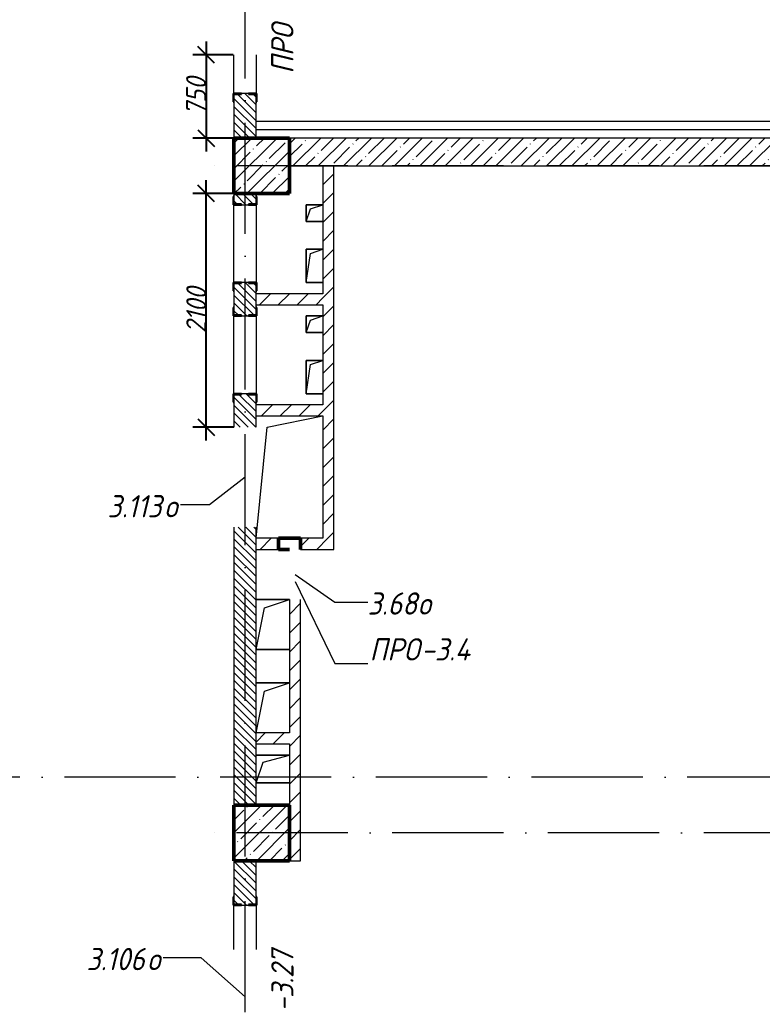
# Model space of a CAD drawing. Header units: millimetres. Extents: x -537608 to 253996, y -217170 to 186033.
# Drawn here: x -87360 to -80685, y 82929 to 91829 of the extents above; entities that cross this region are included whole.
import ezdxf

# ---------------------------------------------------------------- set-up
doc = ezdxf.new("R2010")
doc.units = ezdxf.units.MM
doc.linetypes.add('50_200_ШТРИХ_1Т_ш5_п1_п1_', pattern=[1400, 1000, -200, 0, -200])
for name, color, linetype, lineweight in [('A-____-____-DIMS', 7, 'Continuous', 9), ('A-DETL-____-OTLN-4', 7, 'Continuous', 18), ('A-FLOR-____-OTLN', 7, 'Continuous', 9), ('A-GENM-____-IDEN', 7, 'Continuous', 9), ('A-GENM-____-MCUT', 7, 'Continuous', 25), ('A-GENM-____-OTLN', 7, 'Continuous', 9), ('A-GENM-____-OTLN-1', 7, 'Continuous', 25), ('A-GLAZ-____-IDEN', 7, 'Continuous', 9), ('A-WALL-____-MCUT-1', 7, 'Continuous', 9), ('A-WALL-____-MCUT-3', 7, 'Continuous', 9), ('A-WALL-____-PATT-1', 7, 'Continuous', 9), ('A-WALL-FNSH-MCUT-1', 7, 'Continuous', 9), ('I-WALL-____-OTLN', 7, 'Continuous', 9), ('S-COLS-____-MCUT', 7, 'Continuous', 50), ('S-COLS-____-OTLN', 7, 'Continuous', 9), ('S-GRID-____-OTLN-1', 7, '50_200_ШТРИХ_1Т_ш5_п1_п1_', 9)]:
    doc.layers.add(name, color=color, linetype=linetype, lineweight=lineweight)
doc.styles.add('ISOCPEUR_I_10', font='isocpeui.ttf', dxfattribs={"width": 0.9, "height": 180})
doc.styles.add('ISOCPEUR_I_9', font='isocpeui.ttf', dxfattribs={"width": 0.9, "height": 250})
doc.dimstyles.new('ISO-1_8_0_9К_СРЕДНИЙ_Кладочные_4', dxfattribs={"dimscale": 304.8, "dimtxt": 179.276612, "dimasz": 0.492126, "dimexe": 0.393701, "dimexo": 0, "dimgap": 0, "dimtad": 1, "dimdec": 3, "dimrnd": 0.001, "dimdsep": 46, "dimtxsty": 'ISOCPEUR_I_10', "dimblk1": 'OBLIQUE', "dimblk2": 'OBLIQUE', "dimsah": 1, "dimcen": 0.09, "dimdle": 0.393701, "dimazin": 0, "dimtfac": 1, "dimtdec": 4, "dimtix": 1, "dimtmove": 1, "dimatfit": 3, "dimfxl": 1, "dimtvp": 1, "dimtolj": 1, "dimtzin": 0, "dimarcsym": 2})
pattern_1 = [(135, (-178684.97, 83184.237), (-35.35534, -35.35534), [])]
pattern_2 = [(45, (-178684.97, 83184.24), (-84.85281, 84.85281), [])]

# ---------------------------------------------------------------- blocks, each defined once
blk = doc.blocks.new('BSC_Колонна _Прямоугольная - 500х500-V28-АР1_План отверстий 3 этажа в осях 1-64_А-ГГ')
at = {"layer": 'S-COLS-____-OTLN'}
h = blk.add_hatch(dxfattribs=at)
h.set_pattern_fill('FP_65', color=256, style=0, pattern_type=2)
h.set_pattern_definition([(45, (-93500, -7331.04), (-114.04925, 114.04925), []), (45, (-93385.95, -7331.04), (-114.04925, 114.04925), [201.613, -40.323, 3.353, -36.97])])
h.paths.add_polyline_path([(-250, -250), (250, -250), (250, 250), (-250, 250)], flags=0)
at = {"layer": 'S-COLS-____-MCUT'}
for p, q in [((250, 250), (-250, 250)), ((-250, 250), (-250, -250)), ((250, -250), (250, 250)), ((-250, -250), (250, -250))]:
    blk.add_line(p, q, dxfattribs=at)
blk = doc.blocks.new('BSC_Колонна _Прямоугольная - 500х500-V83-АР1_План отверстий 3 этажа в осях 1-64_А-ГГ')
at = {"layer": 'S-COLS-____-OTLN'}
h = blk.add_hatch(dxfattribs=at)
h.set_pattern_fill('FP_120', color=256, style=0, pattern_type=2)
h.set_pattern_definition([(45, (-93500, -1331.04), (-114.04925, 114.04925), []), (45, (-93385.95, -1331.04), (-114.04925, 114.04925), [201.613, -40.323, 3.353, -36.97])])
h.paths.add_polyline_path([(-250, -250), (250, -250), (250, 250), (-250, 250)], flags=0)
at = {"layer": 'S-COLS-____-MCUT'}
for p, q in [((250, 250), (-250, 250)), ((-250, 250), (-250, -250)), ((250, -250), (250, 250)), ((-250, -250), (250, -250))]:
    blk.add_line(p, q, dxfattribs=at)
blk = doc.blocks.new('АР_Перемычка - АР_Перемычка-28704962-АР1_План отверстий 3 этажа в осях 1-64_А-ГГ')
at = {"layer": 'A-GENM-____-OTLN'}
blk.add_line((-350, -100), (-342, -100), dxfattribs=at)
blk = doc.blocks.new('154_Стойка_СКБ_Уголок - СМ-2180_200-28268025-АР1_План отверстий 3 этажа в осях 1-64_А-ГГ')
at = {"layer": 'A-GENM-____-MCUT'}
for p, q in [((125, 156), (125, 81)), ((200, 156), (125, 156)), ((131, 81), (131, 150)), ((131, 150), (200, 150)), ((200, 150), (200, 156)), ((125, 81), (131, 81)), ((131, 19), (125, 19)), ((125, 19), (125, -56)), ((131, -50), (131, 19)), ((125, -56), (200, -56)), ((200, -50), (131, -50)), ((200, -56), (200, -50))]:
    blk.add_line(p, q, dxfattribs=at)
blk = doc.blocks.new('Фахверк_СКБ_Уголок - 200_3960_зеркало-28268689-АР1_План отверстий 3 этажа в осях 1-64_А-ГГ')
at = {"layer": 'A-GENM-____-MCUT'}
for p, q in [((200, 156), (125, 156)), ((125, 156), (125, 81)), ((131, 81), (131, 150)), ((131, 150), (200, 150)), ((200, 150), (200, 156)), ((125, 81), (131, 81)), ((131, 19), (125, 19)), ((125, 19), (125, -56)), ((131, -50), (131, 19)), ((125, -56), (200, -56)), ((200, -50), (131, -50)), ((200, -56), (200, -50))]:
    blk.add_line(p, q, dxfattribs=at)
blk = doc.blocks.new('Фахверк_СКБ_Уголок - 200_3960-28268576-АР1_План отверстий 3 этажа в осях 1-64_А-ГГ')
at = {"layer": 'A-GENM-____-MCUT'}
for p, q in [((200, 156), (125, 156)), ((125, 156), (125, 81)), ((131, 81), (131, 150)), ((131, 150), (200, 150)), ((200, 150), (200, 156)), ((125, 81), (131, 81)), ((131, 19), (125, 19)), ((125, 19), (125, -56)), ((131, -50), (131, 19)), ((125, -56), (200, -56)), ((200, -50), (131, -50)), ((200, -56), (200, -50))]:
    blk.add_line(p, q, dxfattribs=at)
blk = doc.blocks.new('154_Стойка_СКБ_Уголок - СМ-2480_200-28346303-АР1_План отверстий 3 этажа в осях 1-64_А-ГГ')
at = {"layer": 'A-GENM-____-MCUT'}
for p, q in [((125, 156), (125, 81)), ((200, 156), (125, 156)), ((131, 81), (131, 150)), ((131, 150), (200, 150)), ((200, 150), (200, 156)), ((125, 81), (131, 81)), ((131, 19), (125, 19)), ((125, 19), (125, -56)), ((131, -50), (131, 19)), ((125, -56), (200, -56)), ((200, -50), (131, -50)), ((200, -56), (200, -50))]:
    blk.add_line(p, q, dxfattribs=at)
blk = doc.blocks.new('Стойка_Влож_Полоса боковая - Полоса-28213942-АР1_План отверстий 3 этажа в осях 1-64_А-ГГ')
at = {"layer": 'A-GENM-____-OTLN'}
for p, q in [((-5, 60), (0, 60)), ((-5, -60), (-5, 60)), ((0, 31), (0, -31)), ((0, -60), (-5, -60))]:
    blk.add_line(p, q, dxfattribs=at)
blk = doc.blocks.new('AR_Отверстие прямоугольное _в плите_ - AR_Отверстие прямоугольное _в плите_-30423637-АР1_План отверстий 3 этажа в осях 1-64_А-ГГ')
at = {"layer": 'A-GENM-____-OTLN'}
for p, q in [((75, 150), (-75, 150)), ((-75, 150), (-75, -150)), ((-75, -150), (-37.5, 112.5)), ((-37.5, 112.5), (75, 150)), ((-75, -150), (75, -150))]:
    blk.add_line(p, q, dxfattribs=at)
blk = doc.blocks.new('AR_Отверстие прямоугольное _в плите_ - AR_Отверстие прямоугольное _в плите_-30423627-АР1_План отверстий 3 этажа в осях 1-64_А-ГГ')
at = {"layer": 'A-GENM-____-OTLN'}
for p, q in [((75, 75), (-75, 75)), ((-75, 75), (-75, -75)), ((-75, -75), (-37.5, 37.5)), ((-37.5, 37.5), (75, 75)), ((-75, -75), (75, -75))]:
    blk.add_line(p, q, dxfattribs=at)
blk = doc.blocks.new('AR_Отверстие прямоугольное _в плите_ - AR_Отверстие прямоугольное _в плите_-30552713-АР1_План отверстий 3 этажа в осях 1-64_А-ГГ')
at = {"layer": 'A-GENM-____-OTLN'}
for p, q in [((-200, 450), (300, 550)), ((-300, -550), (-200, 450))]:
    blk.add_line(p, q, dxfattribs=at)
blk = doc.blocks.new('AR_Отверстие прямоугольное _в плите_ - AR_Отверстие прямоугольное _в плите_-30552572-АР1_План отверстий 3 этажа в осях 1-64_А-ГГ')
at = {"layer": 'A-GENM-____-OTLN'}
for p, q in [((150, 125), (-150, 125)), ((-87.5, 62.5), (150, 125)), ((-150, -125), (-87.5, 62.5)), ((-150, -125), (150, -125))]:
    blk.add_line(p, q, dxfattribs=at)
blk = doc.blocks.new('AR_Отверстие прямоугольное _в плите_ - AR_Отверстие прямоугольное _в плите_-V189-АР1_План отверстий 3 этажа в осях 1-64_А-ГГ')
at = {"layer": 'A-GENM-____-OTLN'}
for p, q in [((150, 225), (-150, 225)), ((-75, 150), (150, 225)), ((-150, -225), (-75, 150))]:
    blk.add_line(p, q, dxfattribs=at)
blk = doc.blocks.new('AR_Отверстие прямоугольное _в плите_ - AR_Отверстие прямоугольное _в плите_-V187-АР1_План отверстий 3 этажа в осях 1-64_А-ГГ')
at = {"layer": 'A-GENM-____-OTLN'}
for p, q in [((150, 225), (-150, 225)), ((-75, 150), (150, 225)), ((-150, -225), (-75, 150)), ((-150, -225), (150, -225))]:
    blk.add_line(p, q, dxfattribs=at)
blk = doc.blocks.new('BSC_Колонна _Прямоугольная1 - 200х100 _металл_-V218-АР1_План отверстий 3 этажа в осях 1-64_А-ГГ')
at = {"layer": 'S-COLS-____-MCUT'}
for p, q in [((100, 50), (-100, 50)), ((-100, 50), (-100, -50)), ((100, -50), (100, 50)), ((-100, -50), (0, -50))]:
    blk.add_line(p, q, dxfattribs=at)
blk = doc.blocks.new('_Oblique')
at = {"color": 0, "linetype": 'ByBlock', "lineweight": -2}
blk.add_line((-0.5, -0.5), (0.5, 0.5), dxfattribs=at)
blk = doc.blocks.new('*D1237')
at = {"layer": 'A-____-____-DIMS', "color": 0, "lineweight": -2, "transparency": 16777216}
for p, q in [((-85683.1, 88045.3), (-85683.1, 90385.3)), ((-85435, 90265.3), (-85803.1, 90265.3)), ((-85435, 88165.3), (-85803.1, 88165.3))]:
    blk.add_line(p, q, dxfattribs=at)
at = {"layer": 'Defpoints', "color": 0, "transparency": 16777216}
for p in [(-85683.1, 90265.3), (-85435, 90265.3), (-85435, 88165.3)]:
    blk.add_point(p, dxfattribs=at)
at = {"layer": 'A-____-____-DIMS', "color": 0, "lineweight": -2, "transparency": 16777216, "xscale": 150, "yscale": 150, "zscale": 150}
for p, rotation in [((-85683.1, 90265.3), 90), ((-85683.1, 88165.3), 270)]:
    blk.add_blockref('_Oblique', p, dxfattribs=dict(at, rotation=rotation))
at = {"layer": 'A-____-____-DIMS', "color": 0, "transparency": 16777216, "insert": (-85773.1, 89215.3), "char_height": 180, "width": 504.733, "attachment_point": 5, "rotation": 90, "style": 'ISOCPEUR_I_10'}
blk.add_mtext('\\A1;2100', dxfattribs=at)
blk = doc.blocks.new('*D1238')
at = {"layer": 'A-____-____-DIMS', "color": 0, "lineweight": -2, "transparency": 16777216}
for p, q in [((-85683.1, 91635.3), (-85683.1, 90645.3)), ((-85441, 91515.3), (-85803.1, 91515.3)), ((-85435, 90765.3), (-85803.1, 90765.3))]:
    blk.add_line(p, q, dxfattribs=at)
at = {"layer": 'Defpoints', "color": 0, "transparency": 16777216}
for p in [(-85441, 91515.3), (-85683.1, 90765.3), (-85435, 90765.3)]:
    blk.add_point(p, dxfattribs=at)
at = {"layer": 'A-____-____-DIMS', "color": 0, "lineweight": -2, "transparency": 16777216, "xscale": 150, "yscale": 150, "zscale": 150}
for p, rotation in [((-85683.1, 91515.3), 90), ((-85683.1, 90765.3), 270)]:
    blk.add_blockref('_Oblique', p, dxfattribs=dict(at, rotation=rotation))
at = {"layer": 'A-____-____-DIMS', "color": 0, "transparency": 16777216, "insert": (-85774.2, 91140.3), "char_height": 180, "width": 409.578, "attachment_point": 5, "rotation": 90, "style": 'ISOCPEUR_I_10'}
blk.add_mtext('\\A1;750', dxfattribs=at)

msp = doc.modelspace()

# ---------------------------------------------------------------- hatches: boundary and pattern name
at = {"layer": 'A-WALL-____-PATT-1'}
h = msp.add_hatch(dxfattribs=at)
h.set_pattern_fill('FP_6', color=256, style=0, pattern_type=2)
h.set_pattern_definition(pattern_1)
h.paths.add_polyline_path([(-85234.9702, 90765.2788), (-85234.9702, 91159.2788), (-85303.9702, 91159.2788), (-85303.9702, 91165.2788), (-85365.9702, 91165.2788), (-85365.9702, 91159.2788), (-85434.9702, 91159.2788), (-85434.9702, 90765.2788)], flags=0)
h.paths.add_polyline_path([(-85365.9702, 92865.2788), (-85303.9702, 92865.2788), (-85303.9702, 92871.2788), (-85234.9702, 92871.2788), (-85234.9702, 93265.2788), (-85434.9702, 93265.2788), (-85434.9702, 92871.2788), (-85365.9702, 92871.2788)], flags=0)
h = msp.add_hatch(dxfattribs=at)
h.set_pattern_fill('FP_38', color=256, style=0, pattern_type=2)
h.set_pattern_definition([(45, (-178684.97, 83184.24), (-114.04925, 114.04925), []), (45, (-178570.92, 83184.24), (-114.04925, 114.04925), [201.612, -40.322, 3.353, -36.97])])
h.paths.add_polyline_path([(-77934.9702, 90515.2788), (-77934.9702, 90765.2788), (-84934.9702, 90765.2788), (-84934.9702, 90515.2788), (-77953.1827, 90515.2788)], flags=0)
h = msp.add_hatch(dxfattribs=at)
h.set_pattern_fill('FP_4', color=256, style=0, pattern_type=2)
h.set_pattern_definition(pattern_2)
h.paths.add_polyline_path([(-84534.9702, 87165.2788), (-84534.9702, 90515.2788), (-84634.9702, 90515.2788), (-84634.9702, 87165.2788)], flags=0)
h = msp.add_hatch(dxfattribs=at)
h.set_pattern_fill('FP_6', color=256, style=0, pattern_type=2)
h.set_pattern_definition(pattern_1)
h.paths.add_polyline_path([(-85434.9702, 84765.2788), (-85234.9702, 84765.2788), (-85234.9702, 87265.2788), (-85434.9702, 87265.2788)], flags=0)
h.paths.add_polyline_path([(-85434.9702, 88165.2788), (-85234.9702, 88165.2788), (-85234.9702, 88459.2788), (-85303.9702, 88459.2788), (-85303.9702, 88465.2788), (-85365.9702, 88465.2788), (-85365.9702, 88459.2788), (-85434.9702, 88459.2788), (-85434.9702, 88390.2788)], flags=0)
h.paths.add_polyline_path([(-85303.9702, 89165.2788), (-85303.9702, 89171.2788), (-85234.9702, 89171.2788), (-85234.9702, 89459.2788), (-85303.9702, 89459.2788), (-85303.9702, 89465.2788), (-85365.9702, 89465.2788), (-85365.9702, 89459.2788), (-85434.9702, 89459.2788), (-85434.9702, 89171.2788), (-85365.9702, 89171.2788), (-85365.9702, 89165.2788)], flags=0)
h.paths.add_polyline_path([(-85365.9702, 90165.2788), (-85303.9702, 90165.2788), (-85303.9702, 90171.2788), (-85234.9702, 90171.2788), (-85234.9702, 90265.2788), (-85434.9702, 90265.2788), (-85434.9702, 90171.2788), (-85365.9702, 90171.2788)], flags=0)
h = msp.add_hatch(dxfattribs=at)
h.set_pattern_fill('FP_4', color=256, style=0, pattern_type=2)
h.set_pattern_definition(pattern_2)
h.paths.add_polyline_path([(-84634.9702, 89265.2788), (-84634.9702, 89365.2788), (-85234.9702, 89365.2788), (-85234.9702, 89265.2788), (-85023.0399, 89265.2788)], flags=0)
h = msp.add_hatch(dxfattribs=at)
h.set_pattern_fill('FP_4', color=256, style=0, pattern_type=2)
h.set_pattern_definition(pattern_2)
h.paths.add_polyline_path([(-84634.9702, 88265.2788), (-84634.9702, 88365.2788), (-85234.9702, 88365.2788), (-85234.9702, 88265.2788), (-85023.0399, 88265.2788)], flags=0)
h = msp.add_hatch(dxfattribs=at)
h.set_pattern_fill('FP_4', color=256, style=0, pattern_type=2)
h.set_pattern_definition(pattern_2)
h.paths.add_polyline_path([(-85234.9702, 87065.2788), (-85034.9702, 87065.2788), (-85034.9702, 87165.2788), (-85234.9702, 87165.2788)], flags=0)
h.paths.add_polyline_path([(-84534.9702, 87065.2788), (-84534.9702, 87165.2788), (-84834.9702, 87165.2788), (-84834.9702, 87065.2788)], flags=0)
h = msp.add_hatch(dxfattribs=at)
h.set_pattern_fill('FP_4', color=256, style=0, pattern_type=2)
h.set_pattern_definition(pattern_2)
h.paths.add_polyline_path([(-84834.9702, 84265.2788), (-84834.9702, 86615.2788), (-84934.9702, 86615.2788), (-84934.9702, 84265.2788)], flags=0)
h = msp.add_hatch(dxfattribs=at)
h.set_pattern_fill('FP_4', color=256, style=0, pattern_type=2)
h.set_pattern_definition(pattern_2)
h.paths.add_polyline_path([(-85234.9702, 85315.2788), (-84934.9702, 85315.2788), (-84934.9702, 85415.2788), (-85234.9702, 85415.2788)], flags=0)
h = msp.add_hatch(dxfattribs=at)
h.set_pattern_fill('FP_6', color=256, style=0, pattern_type=2)
h.set_pattern_definition(pattern_1)
h.paths.add_polyline_path([(-85434.9702, 81765.2788), (-85234.9702, 81765.2788), (-85234.9702, 82159.2788), (-85303.9702, 82159.2788), (-85303.9702, 82165.2788), (-85365.9702, 82165.2788), (-85365.9702, 82159.2788), (-85434.9702, 82159.2788), (-85434.9702, 82090.2788)], flags=0)
h.paths.add_polyline_path([(-85365.9702, 83865.2788), (-85303.9702, 83865.2788), (-85303.9702, 83871.2788), (-85234.9702, 83871.2788), (-85234.9702, 84265.2788), (-85434.9702, 84265.2788), (-85434.9702, 83871.2788), (-85365.9702, 83871.2788)], flags=0)

# ---------------------------------------------------------------- linework, layer by layer
at = {"layer": 'A-DETL-____-OTLN-4'}
for p, q in [((-77684.9702, 90915.2788), (-85234.9702, 90915.2788)), ((-77684.9702, 90840.2788), (-85234.9702, 90840.2788))]:
    msp.add_line(p, q, dxfattribs=at)
at = {"layer": 'A-FLOR-____-OTLN'}
for p, q in [((-84784.9702, 90165.2788), (-84634.9702, 90165.2788)), ((-84784.9702, 90015.2788), (-84784.9702, 90165.2788)), ((-84634.9702, 90015.2788), (-84784.9702, 90015.2788)), ((-84784.9702, 89765.2788), (-84634.9702, 89765.2788)), ((-84784.9702, 89465.2788), (-84784.9702, 89765.2788)), ((-84634.9702, 89465.2788), (-84784.9702, 89465.2788)), ((-84784.9702, 89165.2788), (-84634.9702, 89165.2788)), ((-84784.9702, 89015.2788), (-84784.9702, 89165.2788)), ((-84634.9702, 89015.2788), (-84784.9702, 89015.2788)), ((-84784.9702, 88765.2788), (-84634.9702, 88765.2788)), ((-84784.9702, 88465.2788), (-84784.9702, 88765.2788)), ((-84634.9702, 88465.2788), (-84784.9702, 88465.2788)), ((-85234.9702, 86615.2788), (-84934.9702, 86615.2788)), ((-84934.9702, 86165.2788), (-85234.9702, 86165.2788)), ((-85234.9702, 85865.2788), (-84934.9702, 85865.2788)), ((-85234.9702, 85215.2788), (-84934.9702, 85215.2788)), ((-84934.9702, 84965.2788), (-85234.9702, 84965.2788))]:
    msp.add_line(p, q, dxfattribs=at)
at = {"layer": 'A-GENM-____-IDEN'}
for p, q in [((-84884.9702, 86775.4773), (-84528.647, 86038.8339)), ((-84528.647, 86038.8339), (-84232.1391, 86038.8339))]:
    msp.add_line(p, q, dxfattribs=at)
at = {"layer": 'A-GLAZ-____-IDEN'}
for p, q in [((-85334.9702, 87715.2788), (-85654.3669, 87466.1343)), ((-85654.3669, 87466.1343), (-85916.2304, 87466.1343)), ((-84884.9702, 86840.2788), (-84528.647, 86590.8623)), ((-84528.647, 86590.8623), (-84232.1391, 86590.8623)), ((-85728.8603, 83392.5038), (-86069.3167, 83392.5038)), ((-85334.9702, 83040.2788), (-85728.8603, 83392.5038))]:
    msp.add_line(p, q, dxfattribs=at)
at = {"layer": 'A-WALL-____-MCUT-1'}
for p, q in [((-77934.9702, 90765.2788), (-84934.9702, 90765.2788)), ((-84934.9702, 90515.2788), (-77934.9702, 90515.2788))]:
    msp.add_line(p, q, dxfattribs=at)
at = {"layer": 'A-WALL-____-MCUT-3'}
for p, q in [((-85434.9702, 91090.2788), (-85434.9702, 90765.2788)), ((-85234.9702, 90765.2788), (-85234.9702, 91090.2788)), ((-85434.9702, 90265.2788), (-85434.9702, 90240.2788)), ((-85234.9702, 90240.2788), (-85234.9702, 90265.2788)), ((-85365.9702, 90165.2788), (-85303.9702, 90165.2788)), ((-85303.9702, 89465.2788), (-85365.9702, 89465.2788)), ((-85434.9702, 89390.2788), (-85434.9702, 89240.2788)), ((-85234.9702, 89240.2788), (-85234.9702, 89390.2788)), ((-85365.9702, 89165.2788), (-85303.9702, 89165.2788)), ((-85434.9702, 88390.2788), (-85434.9702, 88165.2788)), ((-85303.9702, 88465.2788), (-85365.9702, 88465.2788)), ((-85234.9702, 88165.2788), (-85234.9702, 88390.2788)), ((-85434.9702, 87265.2788), (-85434.9702, 84765.2788)), ((-85234.9702, 84765.2788), (-85234.9702, 87265.2788)), ((-85434.9702, 84265.2788), (-85434.9702, 83940.2788)), ((-85234.9702, 83940.2788), (-85234.9702, 84265.2788)), ((-85365.9702, 83865.2788), (-85303.9702, 83865.2788))]:
    msp.add_line(p, q, dxfattribs=at)
at = {"layer": 'A-WALL-FNSH-MCUT-1'}
for p, q in [((-84634.9702, 90515.2788), (-84634.9702, 89365.2788)), ((-84534.9702, 87065.2788), (-84534.9702, 90515.2788)), ((-84634.9702, 89365.2788), (-85234.9702, 89365.2788)), ((-85234.9702, 89265.2788), (-84634.9702, 89265.2788)), ((-84634.9702, 89265.2788), (-84634.9702, 88365.2788)), ((-84634.9702, 88365.2788), (-85234.9702, 88365.2788)), ((-85234.9702, 88265.2788), (-84634.9702, 88265.2788)), ((-84634.9702, 88265.2788), (-84634.9702, 87165.2788)), ((-85034.9702, 87165.2788), (-85234.9702, 87165.2788)), ((-84634.9702, 87165.2788), (-84834.9702, 87165.2788)), ((-85234.9702, 87065.2788), (-85034.9702, 87065.2788)), ((-84834.9702, 87065.2788), (-84534.9702, 87065.2788)), ((-84934.9702, 86615.2788), (-84934.9702, 85415.2788)), ((-84834.9702, 84265.2788), (-84834.9702, 86615.2788)), ((-84934.9702, 85415.2788), (-85234.9702, 85415.2788)), ((-85234.9702, 85315.2788), (-84934.9702, 85315.2788)), ((-84934.9702, 85315.2788), (-84934.9702, 84765.2788)), ((-84934.9702, 84265.2788), (-84834.9702, 84265.2788))]:
    msp.add_line(p, q, dxfattribs=at)
at = {"layer": 'I-WALL-____-OTLN'}
for p, q in [((-85434.9702, 91165.2788), (-85434.9702, 91515.2788)), ((-85234.9702, 91515.2788), (-85234.9702, 91165.2788)), ((-85434.9702, 89465.2788), (-85434.9702, 90165.2788)), ((-85234.9702, 90165.2788), (-85234.9702, 89465.2788)), ((-85434.9702, 88465.2788), (-85434.9702, 89165.2788)), ((-85234.9702, 89165.2788), (-85234.9702, 88465.2788)), ((-85434.9702, 83465.2788), (-85434.9702, 83865.2788)), ((-85234.9702, 83865.2788), (-85234.9702, 83465.2788))]:
    msp.add_line(p, q, dxfattribs=at)
at = {"layer": 'S-GRID-____-OTLN-1'}
for p, q in [((-85334.9702, 78701.6305), (-85334.9702, 133065.1964)), ((-74610.5636, 90515.2788), (-85663.7058, 90515.2788)), ((-74758.4999, 85015.2788), (-183353.7404, 85015.2788)), ((-74610.5636, 84515.2788), (-85663.7058, 84515.2788))]:
    msp.add_line(p, q, dxfattribs=at)

# ---------------------------------------------------------------- block references
at = {"layer": 'A-GENM-____-OTLN'}
for name, rotation in [('Стойка_Влож_Полоса боковая - Полоса-28213942-АР1_План отверстий 3 этажа в осях 1-64_А-ГГ', 269.9999999999999), ('АР_Перемычка - АР_Перемычка-28704962-АР1_План отверстий 3 этажа в осях 1-64_А-ГГ', 89.9999999999999)]:
    msp.add_blockref(name, (-85334.9702, 91165.2788), dxfattribs=dict(at, rotation=rotation))
for name, p in [('AR_Отверстие прямоугольное _в плите_ - AR_Отверстие прямоугольное _в плите_-30423627-АР1_План отверстий 3 этажа в осях 1-64_А-ГГ', (-84709.9702, 90090.2788)), ('AR_Отверстие прямоугольное _в плите_ - AR_Отверстие прямоугольное _в плите_-30423637-АР1_План отверстий 3 этажа в осях 1-64_А-ГГ', (-84709.9702, 89615.2788)), ('AR_Отверстие прямоугольное _в плите_ - AR_Отверстие прямоугольное _в плите_-30423627-АР1_План отверстий 3 этажа в осях 1-64_А-ГГ', (-84709.9702, 89090.2788)), ('AR_Отверстие прямоугольное _в плите_ - AR_Отверстие прямоугольное _в плите_-30423637-АР1_План отверстий 3 этажа в осях 1-64_А-ГГ', (-84709.9702, 88615.2788)), ('AR_Отверстие прямоугольное _в плите_ - AR_Отверстие прямоугольное _в плите_-30552713-АР1_План отверстий 3 этажа в осях 1-64_А-ГГ', (-84934.9702, 87715.2788)), ('AR_Отверстие прямоугольное _в плите_ - AR_Отверстие прямоугольное _в плите_-V187-АР1_План отверстий 3 этажа в осях 1-64_А-ГГ', (-85084.9702, 86390.2788)), ('AR_Отверстие прямоугольное _в плите_ - AR_Отверстие прямоугольное _в плите_-V189-АР1_План отверстий 3 этажа в осях 1-64_А-ГГ', (-85084.9702, 85640.2788)), ('AR_Отверстие прямоугольное _в плите_ - AR_Отверстие прямоугольное _в плите_-30552572-АР1_План отверстий 3 этажа в осях 1-64_А-ГГ', (-85084.9702, 85090.2788))]:
    msp.add_blockref(name, p, dxfattribs=at)
at = {"layer": 'A-GENM-____-OTLN-1'}
for name, p, rotation in [('154_Стойка_СКБ_Уголок - СМ-2480_200-28346303-АР1_План отверстий 3 этажа в осях 1-64_А-ГГ', (-85384.9702, 91290.2788), 269.9999999999999), ('Фахверк_СКБ_Уголок - 200_3960_зеркало-28268689-АР1_План отверстий 3 этажа в осях 1-64_А-ГГ', (-85284.9702, 90040.2788), 89.9999999999999), ('Фахверк_СКБ_Уголок - 200_3960-28268576-АР1_План отверстий 3 этажа в осях 1-64_А-ГГ', (-85384.9702, 89590.2788), 269.9999999999999), ('Фахверк_СКБ_Уголок - 200_3960_зеркало-28268689-АР1_План отверстий 3 этажа в осях 1-64_А-ГГ', (-85284.9702, 89040.2788), 89.9999999999999), ('154_Стойка_СКБ_Уголок - СМ-2180_200-28268025-АР1_План отверстий 3 этажа в осях 1-64_А-ГГ', (-85384.9702, 88590.2788), 269.9999999999999), ('Фахверк_СКБ_Уголок - 200_3960-28268576-АР1_План отверстий 3 этажа в осях 1-64_А-ГГ', (-85284.9702, 83740.2788), 89.9999999999999)]:
    msp.add_blockref(name, p, dxfattribs=dict(at, rotation=rotation))
at = {"layer": 'S-COLS-____-OTLN'}
for name, p in [('BSC_Колонна _Прямоугольная - 500х500-V28-АР1_План отверстий 3 этажа в осях 1-64_А-ГГ', (-85184.9702, 90515.2788)), ('BSC_Колонна _Прямоугольная1 - 200х100 _металл_-V218-АР1_План отверстий 3 этажа в осях 1-64_А-ГГ', (-84934.9702, 87115.2788)), ('BSC_Колонна _Прямоугольная - 500х500-V83-АР1_План отверстий 3 этажа в осях 1-64_А-ГГ', (-85184.9702, 84515.2788))]:
    msp.add_blockref(name, p, dxfattribs=at)

# ---------------------------------------------------------------- texts
at = {"layer": 'A-GENM-____-IDEN', "char_height": 200, "attachment_point": 1, "rotation": 90, "style": 'ISOCPEUR_I_9'}
for s, insert, width in [('ПРО', (-85098.9456, 91344.1722), 562.784625), ('-3.27', (-85098.9456, 82908.5159), 707.088375)]:
    msp.add_mtext(s, dxfattribs=dict(at, insert=insert, width=width))
at = {"layer": 'A-GENM-____-IDEN', "char_height": 200, "attachment_point": 1, "style": 'ISOCPEUR_I_9'}
for s, insert, width in [('ПРО', (-84214.6957, 86265.95), 562.784625), ('-3.4', (-83750.352, 86265.95), 577.215)]:
    msp.add_mtext(s, dxfattribs=dict(at, insert=insert, width=width))
at = {"layer": 'A-GLAZ-____-IDEN', "char_height": 200, "attachment_point": 1, "style": 'ISOCPEUR_I_9'}
for s, insert, width in [('3.113', (-86571.0836, 87553.7489), 620.506125), ('\\fISOCPEUR|b0|i1|c204|p34|;\\W.9;о', (-86059.1148, 87553.7489), 158.734125), ('3.68', (-84232.1391, 86678.4769), 548.35425), ('\\fISOCPEUR|b0|i1|c204|p34|;\\W.9;о', (-83779.7016, 86678.4769), 158.734125), ('3.106', (-86760.1724, 83480.1184), 663.79725), ('\\fISOCPEUR|b0|i1|c204|p34|;\\W.9;о', (-86212.4849, 83480.1184), 158.734125)]:
    msp.add_mtext(s, dxfattribs=dict(at, insert=insert, width=width))

# ---------------------------------------------------------------- dimensions: what is measured, and where the dimension line sits
at = {"layer": 'A-____-____-DIMS'}
for base, p1, p2, override, picture, middle in [((-85683.0822, 90765.2788), (-85440.9702, 91515.2788), (-85434.9702, 90765.2788), {"dimpost": '<>', "dimfxl": 750.024}, '*D1238', (-85774.2412, 91140.2788)), ((-85683.0822, 90265.2788), (-85434.9702, 88165.2788), (-85434.9702, 90265.2788), {"dimpost": '<>', "dimfxl": 2100}, '*D1237', (-85773.0822, 89215.2788))]:
    dim = msp.add_linear_dim(base=base, p1=p1, p2=p2, angle=90, dimstyle='ISO-1_8_0_9К_СРЕДНИЙ_Кладочные_4', override=override, dxfattribs=at)
    dim.commit()
    dim.dimension.update_dxf_attribs({"geometry": picture, "text_midpoint": middle})

doc.saveas('drawing.dxf')
